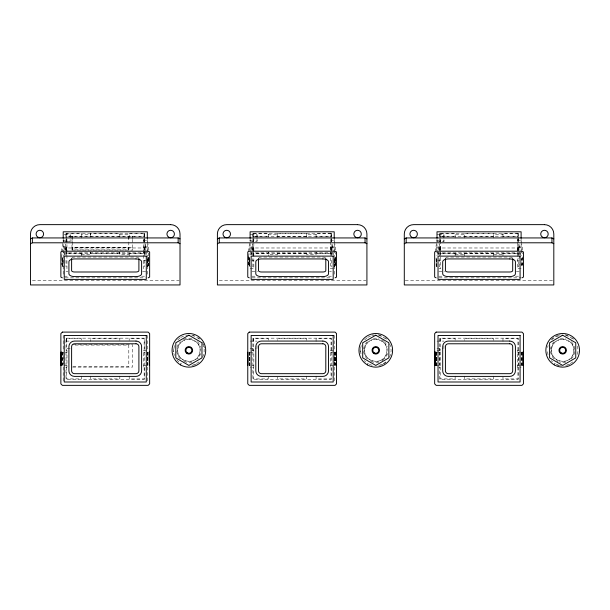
<?xml version="1.0" encoding="UTF-8"?>
<svg xmlns="http://www.w3.org/2000/svg" width="610" height="610" viewBox="0 0 610 610"><rect width="100%" height="100%" fill="white"/><g stroke="black" fill="none" stroke-linecap="round" stroke-linejoin="round"><path stroke-width="0.46" stroke-dasharray="3.05 2.29" d="M146.377 350.315L143.571 350.315L143.571 367.167L144.509 367.106L144.509 379.29L66.01 379.29L66.01 367.136L66.947 367.136L66.947 350.315L66.01 350.315L66.01 338.169L144.509 338.169L144.509 350.315M66.01 256.185L66.01 253.76L144.509 253.76L144.509 256.185L144.509 247.668L147.307 247.668M66.01 250.115L66.01 247.683L63.204 247.683M66.01 242.513L66.01 239.189M66.01 233.195L66.01 236.436L144.509 236.436L144.509 233.195L66.01 233.195L66.01 237.9M66.383 250.115L66.383 247.683L66.947 247.683M66.383 341.104L66.383 338.542L81.336 338.542L81.336 341.348M66.383 241.705L66.383 239.189M144.135 242.513L144.135 233.386L129.183 233.386L129.183 234.789L119.834 234.789L119.834 233.386L90.684 233.386L90.684 234.789L81.336 234.789L81.336 233.386L66.383 233.386L66.383 241.613L70.119 241.613L70.119 239.189M70.119 237.9L70.119 234.667L66.383 234.667L66.383 233.386M71.988 250.092L71.988 247.668L132.545 247.668L132.545 250.092L71.988 250.092L71.988 236.451L71.988 238.884M72.361 249.909L72.361 247.477L128.809 247.485L128.809 249.909L72.361 249.909L72.361 236.642L72.361 239.067M81.336 256.002L81.336 252.166L81.336 253.569L66.383 253.569M81.336 238.022L81.336 233.386M90.684 233.386L90.684 238.022L90.684 236.627M119.834 237.214L119.834 233.386M128.809 239.067L128.809 236.642L66.383 236.627M129.183 256.002L129.183 252.166L129.183 253.569L144.135 253.569M129.183 238.022L129.183 233.386M132.545 238.884L132.545 236.451L132.545 250.092M143.571 247.668L144.135 247.668L144.509 250.1L144.509 247.668M144.135 241.705L144.135 239.273M144.135 233.386L144.135 236.627L129.183 236.627M144.509 239.273L144.509 242.513L144.509 233.195M252.906 256.185L252.906 253.76L331.405 253.76L331.405 256.185M252.906 250.115L252.906 247.683L250.108 247.683M252.906 241.705L252.906 237.9M252.906 233.195L252.906 236.436L331.405 236.436L331.405 233.195L252.906 233.195L252.906 237.092M253.28 341.104L253.28 338.542L268.232 338.542L268.232 341.348M253.28 256.002L253.28 253.569L268.232 253.569L268.232 252.166L268.232 256.002M253.28 250.115L253.28 247.683L253.844 247.683M253.28 241.705L253.28 238.38M331.032 239.273L331.032 241.705L331.032 233.386L316.079 233.386L316.079 234.789L306.731 234.789L306.731 233.386L277.58 233.386L277.58 234.789L268.232 234.789L268.232 233.386L253.28 233.386L253.28 241.613M250.108 241.613L257.016 241.613L257.016 238.38M257.016 237.092L257.016 234.667L253.28 234.667L253.28 233.386M268.232 237.214L268.232 233.386M277.58 237.214L277.58 233.386M306.731 237.214L306.731 233.386M316.079 237.214L316.079 233.386M330.467 247.668L331.032 247.668L331.405 250.1L331.405 247.668L334.211 247.668M331.032 233.386L331.032 236.627L316.079 236.627L316.079 238.022M331.405 241.705L331.405 239.273M439.802 250.115L439.802 247.683L437.004 247.683M439.802 241.705L439.802 237.9M439.802 233.195L439.802 236.436L518.302 236.436L518.302 233.195L439.802 233.195L439.802 237.092M440.176 341.104L440.176 338.542L455.129 338.542L455.129 340.41M440.176 250.115L440.176 247.683L440.74 247.683M440.176 241.705L440.176 238.38M440.176 237.9L440.176 233.386L455.129 233.386L455.129 234.789L464.477 234.789L464.477 233.386L493.635 233.386L493.635 234.789L502.975 234.789L502.975 233.386L517.928 233.386L517.928 242.513M437.004 241.613L443.92 241.613L443.92 239.189M443.92 237.9L443.92 234.667L440.176 234.667L440.176 233.386M455.129 256.002L455.129 252.166L455.129 253.569L440.176 253.569M455.129 238.022L455.129 233.386M464.477 256.002L464.477 252.166L464.477 253.569L493.635 253.569L493.635 252.166L493.635 256.002M464.477 238.022L464.477 233.386M493.635 238.022L493.635 233.386M502.975 256.002L502.975 252.166L502.975 253.569L517.928 253.569M502.975 233.386L502.975 238.022L502.975 236.627L517.928 236.627L517.928 233.386M517.364 247.668L517.928 247.668L518.302 250.1L518.302 247.668L521.108 247.668M517.928 241.705L517.928 239.273M518.302 256.185L518.302 253.76L439.802 253.76M518.302 239.273L518.302 242.513L518.302 233.195M577.983 351.368L577.388 354.654M61.335 251.671L63.204 240.203L66.947 240.203M61.48 257.329L62.197 252.921M62.342 252.037L63.204 246.737L66.947 246.737M64.439 249.841L65.331 244.351M64.736 254.553L65.034 252.723M248.232 251.671L250.108 240.203L253.844 240.203M248.522 256.452L249.383 251.152M249.528 250.268L250.108 246.737L253.844 246.737M251.335 249.841L252.38 243.436M251.633 254.553L251.93 252.723M435.136 251.671L437.004 240.203L440.74 240.203M436.424 250.268L437.004 246.737L440.74 246.737M438.232 249.841L439.276 243.436M438.529 254.553L438.834 252.723M174.323 345.534L173.56 351.474M361.219 345.534L360.449 349.469L361.074 354.761M547.605 347.479L548.115 345.534M147.307 260.256L148.588 256.932L148.588 264.496L147.879 266.341L147.528 259.7M147.307 266.799L147.528 266.235M148.588 263.474L148.588 264.496M334.211 260.256L335.485 257.954M335.309 264.961L335.485 256.932L335.485 264.496L334.776 266.341L334.425 259.7M334.211 266.799L334.425 266.235M335.485 263.474L335.668 264.038M519.857 256.208L518.302 260.256L518.302 266.799L519.24 264.366M522.381 257.954L521.672 259.799M522.381 256.932L522.206 264.961L521.672 266.341L521.672 258.777M522.206 263.932L522.381 263.474M202.657 357.155C204.602 353.137 204.746 348.264 202.871 344.2M389.561 357.155C391.62 352.931 391.605 347.791 389.508 343.582M177.769 339.861L180.301 337.688M364.666 339.861L367.197 337.688M551.562 339.861L555.832 336.674L561.604 335.103M199.035 361.921L195.711 364.162L191.921 365.459M385.932 361.921L382.607 364.162L378.818 365.459M572.828 361.921L569.504 364.162L565.714 365.459M180.88 337.353L183.884 335.904L187.811 335.103M367.777 337.353L370.781 335.904L374.708 335.103M62.456 265.876L61.93 264.496L61.93 256.932L62.456 258.312L62.639 266.341L62.99 259.7L62.456 258.312M248.468 257.031L249.002 257.389L249.002 264.961L249.536 266.341L249.887 259.7L249.002 257.389M248.468 263.573L249.002 264.961M436.074 258.876L436.608 259.235L436.432 266.341L436.608 259.235M436.074 265.419L436.608 265.777M64.141 234.667L66.01 234.667M250.108 234.667L252.906 234.667M437.004 234.667L439.802 234.667M253.28 236.627L268.232 236.627M306.731 236.627L277.58 236.627L277.58 238.022M440.176 236.627L455.129 236.627M464.477 236.627L493.635 236.627M143.571 240.203L147.307 240.203L148.893 249.909M330.467 240.203L334.211 240.203L335.79 249.909M517.364 240.203L521.108 240.203L522.976 251.671M63.204 241.613L66.383 241.613M143.571 246.737L147.307 246.737L148.177 252.037M330.467 246.737L334.211 246.737L334.783 250.268M517.364 246.737L521.108 246.737L521.68 250.268M63.204 247.98L147.307 247.98M250.108 247.98L334.211 247.98M437.004 247.98L521.108 247.98M66.947 249.978L65.483 249.978L65.483 244.374M143.571 249.978L145.035 249.978L145.035 243.436M253.844 249.978L252.38 249.978L252.38 244.374M330.467 249.978L331.931 249.978L331.931 244.374M440.74 249.978L439.276 249.978L439.276 244.374M517.364 249.978L518.828 249.978L518.828 244.374M63.204 252.837L147.307 252.837M250.108 252.837L334.211 252.837M437.004 252.837L521.108 252.837M331.032 253.569L316.079 253.569L316.079 252.166L316.079 254.599L306.731 254.599L306.731 252.166L306.731 253.569L277.58 253.569L277.58 252.166L277.58 254.599L268.232 254.599M81.336 254.599L90.684 254.599L90.684 252.166L90.684 253.569L119.834 253.569L119.834 252.166L119.834 254.599L129.183 254.599M455.129 254.599L464.477 254.599M493.635 254.599L502.975 254.599M143.571 260.317L146.377 260.317M251.976 260.317L253.844 260.317M440.74 260.317L437.004 260.317L436.783 259.7M517.364 260.317L519.24 260.317M250.108 268.728L253.844 268.728L253.844 239.273M333.273 268.736L330.467 268.736L330.467 239.273M438.872 268.728L440.74 268.728L440.74 239.273M521.108 268.736L517.364 268.736L517.364 239.273M66.04 271.343L67.931 271.343M142.588 271.343L146.369 271.343M251.991 271.343L257.664 271.343M329.484 271.343L331.375 271.343M438.895 271.343L444.56 271.343M516.38 271.343L519.217 271.343M64.149 276.2L68.877 276.2M141.642 276.2L144.478 276.2M251.991 276.2L255.773 276.2M328.538 276.2L331.375 276.2M438.895 276.2L442.669 276.2M515.435 276.2L519.217 276.2M65.194 277.84L145.325 277.84M252.09 277.84L331.276 277.84M438.986 277.84L521.001 277.84M32.406 280.707L179.065 280.707M219.303 280.707L365.962 280.707M405.246 280.707L552.858 280.707M66.01 341.104L70.119 341.104M250.108 341.104L257.016 341.104M437.004 341.104L443.92 341.104M72.941 344.68L132.545 344.68L132.545 367.106L71.988 367.106M75.19 345.054L128.809 345.054L128.809 366.732L72.361 366.732M70.119 348.531L66.01 348.531L66.01 350.315M250.108 348.531L256.086 348.531M437.004 348.531L442.982 348.531M251.976 350.315L253.844 350.315L253.844 367.136L250.108 367.136M333.273 350.315L330.467 350.315L330.467 367.167L331.405 367.106L331.405 379.29L252.906 379.29L252.906 367.136M437.004 350.315L440.74 350.315L440.74 367.136L438.872 367.136M519.24 350.315L517.364 350.315L517.364 367.167L521.108 367.167M61.335 352.168L63.204 352.168L63.204 365.253L62.456 365.253M65.483 352.168L66.947 352.168M143.571 352.168L145.035 352.168M148.055 352.168L147.307 352.168L147.307 365.253L149.183 365.253M249.177 352.168L253.844 352.168M330.467 352.168L333.273 352.168M335.668 352.168L334.211 352.168L334.211 365.253L335.668 365.253M436.074 352.168L440.74 352.168M517.364 352.168L521.108 352.168M521.497 352.168L522.381 352.168M64.141 365.253L66.947 365.253M143.571 365.253L146.377 365.253M249.177 365.253L250.108 365.253M251.976 365.253L253.844 365.253M330.467 365.253L333.273 365.253M436.074 365.253L440.74 365.253M517.364 365.253L521.108 365.253M521.497 365.253L522.381 365.253M565.607 335.355L569.404 336.628M559.08 365.314L555.923 364.208M378.711 335.355L382.508 336.628M372.184 365.314L369.027 364.208M191.814 335.355L195.612 336.628L198.952 338.84M522.381 264.496L522.206 264.961M569.984 336.964L574.17 340.258M554.185 363.209L555.344 363.873M383.088 336.964L387.274 340.258M367.289 363.209L368.448 363.873M180.392 363.209L181.551 363.873M551.165 360.579L552.584 361.997M364.262 360.579L365.687 361.997M178.791 361.997L176.137 358.993M439.185 258.64L439.802 260.256L439.802 266.799L439.185 265.175M436.074 257.855L436.257 265.876M436.074 264.397L436.257 264.854M436.783 266.235L437.004 266.799M252.288 258.64L252.906 260.256L252.906 266.799L252.288 265.175M249.887 259.7L250.108 260.256M249.887 266.235L250.108 266.799M62.99 259.7L63.204 260.256M61.93 263.474L61.93 264.496M62.99 266.235L63.204 266.799M577.357 346.076L577.975 349.362M547.971 354.761L547.345 349.469M173.827 353.464L174.353 355.401M521.824 251.152L522.259 253.798M518.98 244.351L519.872 249.841M519.278 252.723L519.575 254.553M334.928 251.152L335.5 254.683M332.084 244.351L333.273 251.671M332.381 252.723L332.679 254.553M148.314 252.921L149.038 257.329M145.18 244.351L146.377 254.477M145.485 252.723L145.782 254.553M522.206 352.168L522.206 365.253M522.03 257.855L522.03 265.419M522.03 352.168L522.03 365.253M521.855 258.312L521.855 265.876M521.855 352.168L521.855 365.253M521.672 352.168L521.672 365.253M521.108 239.112L521.108 255.742M520.17 252.601L520.17 255.399M520.078 252.883L520.078 254.507M518.828 352.168L518.828 365.253M518.302 247.668L518.302 254.446M518.302 350.315L518.302 338.169L439.802 338.169L439.802 350.315L439.802 348.531M518.302 352.168L518.302 365.253M518.302 367.106L518.302 379.29L439.802 379.29L439.802 367.136M517.928 247.668L517.928 251.884M517.928 252.624L517.928 254.317M517.928 350.315L517.928 338.542L502.975 338.542L502.975 341.348M517.928 367.106L517.928 378.917L502.975 378.917L502.975 377.049M493.635 340.41L493.635 338.542L464.477 338.542L464.477 340.41M493.635 376.111L493.635 378.917L464.477 378.917L464.477 376.111M455.129 376.111L455.129 378.917L440.176 378.917L440.176 367.136M443.92 234.667L443.92 238.38M443.92 239.76L443.92 241.613M443.92 345.748L443.92 348.531M440.176 239.76L440.176 241.613M440.176 247.683L440.176 251.892M440.176 252.631L440.176 256.002M440.176 338.542L440.176 350.315M439.802 247.683L439.802 256.185M439.802 352.168L439.802 365.253M439.276 352.168L439.276 365.253M438.026 252.883L438.026 254.507M437.934 252.601L437.934 254.477M437.004 239.112L437.004 255.742M436.783 352.168L436.783 365.253M436.608 352.168L436.608 365.253M436.432 258.777L436.432 266.341M436.432 352.168L436.432 365.253M436.257 352.168L436.257 365.253M335.485 352.168L335.485 365.253M335.309 352.168L335.309 365.253M335.134 257.855L335.134 265.419M335.134 352.168L335.134 365.253M334.959 258.312L334.959 265.876M334.959 352.168L334.959 365.253M334.776 258.777L334.776 266.341M334.776 352.168L334.776 365.253M334.6 259.235L334.6 265.777M334.6 352.168L334.6 365.253M334.425 352.168L334.425 365.253M334.211 239.112L334.211 276.2M334.211 335.37L334.211 350.315M334.211 367.106L334.211 382.089M333.273 252.601L333.273 255.399M331.405 233.195L331.405 241.644M331.405 247.668L331.405 254.446M331.405 260.256L331.405 266.799M331.405 350.315L331.405 338.169L252.906 338.169L252.906 350.315L252.906 348.531M331.405 352.168L331.405 365.253M331.032 247.668L331.032 250.199M331.032 251.038L331.032 254.317M331.032 350.315L331.032 338.542L316.079 338.542L316.079 341.348M331.032 367.106L331.032 378.917L316.079 378.917L316.079 376.111M306.731 340.41L306.731 338.542L277.58 338.542L277.58 340.41M306.731 376.111L306.731 378.917L277.58 378.917L277.58 377.049M268.232 377.049L268.232 378.917L253.28 378.917L253.28 367.136M257.016 234.667L257.016 237.45M257.016 237.9L257.016 241.613M257.016 345.748L257.016 348.531M253.28 247.683L253.28 250.207M253.28 251.046L253.28 254.317M253.28 338.542L253.28 350.315M252.906 247.683L252.906 254.454M252.906 352.168L252.906 365.253M251.129 252.883L251.129 254.507M251.038 252.601L251.038 254.477M250.108 237.9L250.108 255.003M249.887 352.168L249.887 365.253M249.711 259.235L249.711 265.777M249.711 352.168L249.711 365.253M249.536 258.777L249.536 266.341M249.536 352.168L249.536 365.253M249.36 258.312L249.36 265.876M249.36 352.168L249.36 365.253M249.177 257.855L249.177 265.419M248.827 256.932L248.827 264.496M248.651 256.474L248.651 264.038M148.413 257.389L148.413 264.961M148.238 257.855L148.238 265.419M148.055 258.312L148.055 265.876M147.879 258.777L147.879 266.341M147.879 352.168L147.879 365.253M147.704 259.235L147.704 265.777M147.704 352.168L147.704 365.253M147.528 352.168L147.528 365.253M147.307 239.112L147.307 276.2M147.307 335.37L147.307 350.315M147.307 367.106L147.307 382.089M146.286 252.883L146.286 254.507M144.509 260.256L144.509 266.799M144.509 352.168L144.509 365.253M144.135 247.668L144.135 250.199M144.135 251.038L144.135 256.002M144.135 350.315L144.135 338.542L129.183 338.542L129.183 340.41M144.135 367.106L144.135 378.917L129.183 378.917L129.183 376.111M143.571 239.273L143.571 268.736M128.809 236.642L128.809 249.909M119.834 340.41L119.834 338.542L90.684 338.542L90.684 341.348M119.834 376.111L119.834 378.917L90.684 378.917L90.684 376.111M81.336 376.111L81.336 378.917L66.383 378.917L66.383 367.136M70.119 234.667L70.119 237.45M70.119 239.76L70.119 241.613M66.947 239.273L66.947 268.728M66.383 247.683L66.383 250.207M66.383 251.046L66.383 254.317M66.383 338.542L66.383 350.315M66.01 247.683L66.01 254.454M66.01 260.256L66.01 266.799M66.01 352.168L66.01 365.253M64.141 252.601L64.141 255.399M63.204 239.112L63.204 276.2M63.204 335.37L63.204 350.315M63.204 367.136L63.204 382.089M62.99 352.168L62.99 365.253M62.815 259.235L62.815 265.777M62.815 352.168L62.815 365.253M62.639 258.777L62.639 266.341M62.639 352.168L62.639 365.253M62.281 257.855L62.281 265.419M62.106 257.389L62.106 264.961M72.003 257.771A2.897 1.449 0 0 1 74.511 257.046L136.007 257.046A2.897 1.449 0 0 1 138.516 257.771M200.629 353.464A12.154 12.154 0 0 1 197.48 358.916M192.028 362.058A12.154 12.154 0 0 1 182.809 360.845M180.285 358.916A12.154 12.154 0 0 1 176.755 351.108M177.144 347.174A12.154 12.154 0 0 1 180.285 341.722M183.503 339.419A12.154 12.154 0 0 1 192.028 338.58M197.48 341.722A12.154 12.154 0 0 1 200.629 347.174M196.008 364.3A15.692 15.692 0 0 1 193.728 365.245M173.278 351.955A15.692 15.692 0 0 1 173.278 348.684M192.943 335.164A15.692 15.692 0 0 1 194.506 335.668M198.105 337.627A15.692 15.692 0 0 1 199.981 339.221M202.474 342.477A15.692 15.692 0 0 1 203.534 344.696M204.037 346.259A15.692 15.692 0 0 1 204.381 347.86M512.308 257.771A2.897 1.449 0 0 0 509.8 257.046L448.312 257.046A2.897 1.449 0 0 0 445.803 257.771M571.273 341.722A12.154 12.154 0 0 1 571.273 358.916M565.828 362.058A12.154 12.154 0 0 1 559.53 362.058M558.028 361.547A12.154 12.154 0 0 1 556.602 360.845M554.086 358.916A12.154 12.154 0 0 1 554.086 341.722M560.308 338.397A12.154 12.154 0 0 1 565.828 338.58M569.809 364.3A15.692 15.692 0 0 1 567.521 365.245M561.863 365.985A15.692 15.692 0 0 1 559.416 365.664M558.615 365.474A15.692 15.692 0 0 1 557.06 364.971M551.585 339.221A15.692 15.692 0 0 1 553.461 337.627M555.55 336.339A15.692 15.692 0 0 1 557.837 335.393M558.615 335.164A15.692 15.692 0 0 1 560.224 334.821M565.134 334.821A15.692 15.692 0 0 1 568.299 335.668M571.898 337.627A15.692 15.692 0 0 1 573.774 339.221M325.412 257.771A2.897 1.449 0 0 0 322.904 257.046L261.408 257.046A2.897 1.449 0 0 0 258.899 257.771M387.525 353.464A12.154 12.154 0 0 1 384.376 358.916M383.797 359.458A12.154 12.154 0 0 1 381.86 360.845M378.932 362.058A12.154 12.154 0 0 1 369.706 360.845M367.189 358.916A12.154 12.154 0 0 1 363.629 350.315M363.728 348.729A12.154 12.154 0 0 1 367.189 341.722M373.404 338.397A12.154 12.154 0 0 1 378.932 338.58M381.86 339.793A12.154 12.154 0 0 1 383.797 341.181M384.376 341.722A12.154 12.154 0 0 1 387.297 346.411M385.657 362.508A15.692 15.692 0 0 1 383.629 363.903M382.912 364.3A15.692 15.692 0 0 1 380.625 365.245M360.174 351.955A15.692 15.692 0 0 1 360.174 348.684M371.719 335.164A15.692 15.692 0 0 1 373.328 334.821M378.238 334.821A15.692 15.692 0 0 1 381.402 335.668M385.001 337.627A15.692 15.692 0 0 1 386.877 339.221M177.906 348.279C174.506 362.279 197.716 366.816 199.836 352.557C203.237 338.558 180.026 334.028 177.906 348.279M364.803 348.279C361.402 362.279 384.613 366.816 386.732 352.557C390.133 338.558 366.923 334.028 364.803 348.279M551.699 348.279C548.298 362.279 571.517 366.816 573.629 352.557C577.029 338.558 553.819 334.028 551.699 348.279M183.274 360.03A11.216 11.216 0 0 0 200.095 350.315A11.216 11.216 0 0 0 183.274 340.609A11.216 11.216 0 0 0 183.274 360.03M557.075 360.03A11.216 11.216 0 0 0 573.896 350.315A11.216 11.216 0 0 0 557.075 340.609A11.216 11.216 0 0 0 557.075 360.03M370.178 360.03A11.216 11.216 0 0 0 386.999 350.315A11.216 11.216 0 0 0 370.178 340.609A11.216 11.216 0 0 0 370.178 360.03"/><path stroke-width="0.91" d="M30.5 238.868L32.368 237.938L178.15 237.938L180.019 238.868M30.5 243.725L32.368 242.795L178.15 242.795L180.019 243.725M217.396 238.868L219.264 237.938L365.047 237.938L366.915 238.868M148.154 277.84L149.648 277.092L149.648 251.953L148.154 251.206L62.365 251.206L60.87 251.953L60.87 277.092L62.365 277.84M217.396 243.725L219.264 242.795L365.047 242.795L366.915 243.725M404.293 238.868L406.161 237.938L551.943 237.938L553.811 238.868M335.05 277.84L336.545 277.092L336.545 251.953L335.05 251.206L249.261 251.206L247.767 251.953L247.767 277.092L249.261 277.84M404.293 243.725L406.161 242.795L551.943 242.795L553.811 243.725M521.946 277.84L523.441 277.092L523.441 251.953L521.946 251.206L436.158 251.206L434.663 251.953L434.663 277.092L436.158 277.84M61.396 352.168L60.962 352.168L60.962 365.253L61.396 365.253M149.557 352.168L149.122 352.168L149.557 365.253M435.372 352.168L434.762 352.168L434.762 365.253L435.372 365.253M522.915 352.168L523.35 352.168L523.35 365.253L522.915 365.253M551.943 237.938L551.943 242.795M523.273 352.168L523.273 365.253M523.09 352.168L523.09 365.253M521.108 238.342L521.108 231.8L437.004 231.8L437.004 238.205M512.697 258.495L512.697 270.55A2.897 1.449 0 0 1 509.8 271.999L448.312 271.999A2.897 1.449 0 0 1 445.414 270.55L445.414 258.495M435.136 352.168L435.136 365.253M435.014 352.168L435.014 365.253M434.838 352.168L434.838 365.253M406.161 237.938L406.161 242.795M365.047 237.938L365.047 242.795M336.453 352.168L336.453 365.253M334.211 238.342L334.211 231.8L250.108 231.8L250.108 238.205M325.801 258.495L325.801 270.55A2.897 1.449 0 0 1 322.904 271.999L261.408 271.999A2.897 1.449 0 0 1 258.518 270.55L258.518 258.495M247.942 352.168L247.942 365.253M219.264 237.938L219.264 242.795M178.15 237.938L178.15 242.795M149.473 352.168L149.473 365.253M149.298 352.168L149.298 365.253M147.307 238.342L147.307 231.8L63.204 231.8L63.204 238.205M138.897 258.495L138.897 270.55A2.897 1.449 0 0 1 136.007 271.999L74.511 271.999A2.897 1.449 0 0 1 71.614 270.55L71.614 258.495M61.221 352.168L61.221 365.253M32.368 237.938L32.368 242.795M62.365 332.099L60.87 333.594L60.87 383.865L62.365 385.36L148.154 385.36L149.648 383.865L149.648 333.594L148.154 332.099L62.365 332.099M249.261 332.099L247.767 333.594L247.767 383.865L249.261 385.36L335.05 385.36L336.545 383.865L336.545 333.594L335.05 332.099L249.261 332.099M436.158 332.099L434.663 333.594L434.663 383.865L436.158 385.36L521.946 385.36L523.441 383.865L523.441 333.594L521.946 332.099L436.158 332.099M188.886 335.21L175.802 342.767L175.802 357.872L188.886 365.428L201.971 357.872L201.971 342.767L188.886 335.21M375.783 335.21L362.698 342.767L362.698 357.872L375.783 365.428L388.867 357.872L388.867 342.767L375.783 335.21M562.679 335.21L549.595 342.767L549.595 357.872L562.679 365.428L575.764 357.872L575.764 342.767L562.679 335.21M170.67 224.64L39.848 224.64A9.348 9.348 0 0 0 30.5 233.981L30.5 284.946L180.019 284.946L180.019 233.981A9.348 9.348 0 0 0 170.67 224.64M357.567 224.64L226.745 224.64A9.348 9.348 0 0 0 217.396 233.981L217.396 284.946L366.915 284.946L366.915 233.981A9.348 9.348 0 0 0 357.567 224.64M544.471 224.64L413.641 224.64A9.348 9.348 0 0 0 404.293 233.981L404.293 284.946L553.811 284.946L553.811 233.981A9.348 9.348 0 0 0 544.471 224.64M146.286 256.124L64.233 256.124L64.233 279.395L146.286 279.395L146.286 256.124M333.182 256.124L251.129 256.124L251.129 279.395L333.182 279.395L333.182 256.124M520.078 256.124L438.026 256.124L438.026 279.395L520.078 279.395L520.078 256.124M136.007 258.93L74.511 258.93A5.604 2.806 0 0 0 68.907 261.728L68.907 273.783A5.604 2.806 0 0 0 74.511 276.589L136.007 276.589A5.604 2.806 0 0 0 141.611 273.783L141.611 261.728A5.604 2.806 0 0 0 136.007 258.93M322.904 258.93L261.408 258.93A5.604 2.806 0 0 0 255.803 261.728L255.803 273.783A5.604 2.806 0 0 0 261.408 276.589L322.904 276.589A5.604 2.806 0 0 0 328.508 273.783L328.508 261.728A5.604 2.806 0 0 0 322.904 258.93M509.8 258.93L448.312 258.93A5.604 2.806 0 0 0 442.7 261.728L442.7 273.783A5.604 2.806 0 0 0 448.312 276.589L509.8 276.589A5.604 2.806 0 0 0 515.404 273.783L515.404 261.728A5.604 2.806 0 0 0 509.8 258.93M146.286 335.462L64.233 335.462L64.233 381.997L146.286 381.997L146.286 335.462M333.182 335.462L251.129 335.462L251.129 381.997L333.182 381.997L333.182 335.462M520.078 335.462L438.026 335.462L438.026 381.997L520.078 381.997L520.078 335.462M136.007 341.066L74.511 341.066A5.604 5.604 0 0 0 68.907 346.678L68.907 370.781A5.604 5.604 0 0 0 74.511 376.393L136.007 376.393A5.604 5.604 0 0 0 141.611 370.781L141.611 346.678A5.604 5.604 0 0 0 136.007 341.066M322.904 341.066L261.408 341.066A5.604 5.604 0 0 0 255.803 346.678L255.803 370.781A5.604 5.604 0 0 0 261.408 376.393L322.904 376.393A5.604 5.604 0 0 0 328.508 370.781L328.508 346.678A5.604 5.604 0 0 0 322.904 341.066M509.8 341.066L448.312 341.066A5.604 5.604 0 0 0 442.7 346.678L442.7 370.781A5.604 5.604 0 0 0 448.312 376.393L509.8 376.393A5.604 5.604 0 0 0 515.404 370.781L515.404 346.678A5.604 5.604 0 0 0 509.8 341.066M136.007 343.781L74.511 343.781A2.897 2.897 0 0 0 71.614 346.678L71.614 370.781A2.897 2.897 0 0 0 74.511 373.678L136.007 373.678A2.897 2.897 0 0 0 138.897 370.781L138.897 346.678A2.897 2.897 0 0 0 136.007 343.781M322.904 343.781L261.408 343.781A2.897 2.897 0 0 0 258.518 346.678L258.518 370.781A2.897 2.897 0 0 0 261.408 373.678L322.904 373.678A2.897 2.897 0 0 0 325.801 370.781L325.801 346.678A2.897 2.897 0 0 0 322.904 343.781M509.8 343.781L448.312 343.781A2.897 2.897 0 0 0 445.414 346.678L445.414 370.781A2.897 2.897 0 0 0 448.312 373.678L509.8 373.678A2.897 2.897 0 0 0 512.697 370.781L512.697 346.678A2.897 2.897 0 0 0 509.8 343.781M180.476 364.887A16.821 16.821 0 0 0 205.707 350.315A16.821 16.821 0 0 0 180.476 335.752A16.821 16.821 0 0 0 180.476 364.887M187.018 353.556A3.736 3.736 0 0 0 192.623 350.315A3.736 3.736 0 0 0 187.018 347.082A3.736 3.736 0 0 0 187.018 353.556M187.392 352.908A2.989 2.989 0 0 0 191.875 350.315A2.989 2.989 0 0 0 187.392 347.731A2.989 2.989 0 0 0 187.392 352.908M37.972 237.26A3.736 3.736 0 0 0 43.584 234.019A3.736 3.736 0 0 0 37.972 230.778A3.736 3.736 0 0 0 37.972 237.26M168.802 237.26A3.736 3.736 0 0 0 174.414 234.019A3.736 3.736 0 0 0 168.802 230.778A3.736 3.736 0 0 0 168.802 237.26M554.269 364.887A16.821 16.821 0 0 0 579.5 350.315A16.821 16.821 0 0 0 554.269 335.752A16.821 16.821 0 0 0 554.269 364.887M560.811 353.556A3.736 3.736 0 0 0 566.415 350.315A3.736 3.736 0 0 0 560.811 347.082A3.736 3.736 0 0 0 560.811 353.556M561.185 352.908A2.989 2.989 0 0 0 565.668 350.315A2.989 2.989 0 0 0 561.185 347.731A2.989 2.989 0 0 0 561.185 352.908M411.773 237.26A3.736 3.736 0 0 0 417.377 234.019A3.736 3.736 0 0 0 411.773 230.778A3.736 3.736 0 0 0 411.773 237.26M542.595 237.26A3.736 3.736 0 0 0 548.207 234.019A3.736 3.736 0 0 0 542.595 230.778A3.736 3.736 0 0 0 542.595 237.26M224.876 237.26A3.736 3.736 0 0 0 230.481 234.019A3.736 3.736 0 0 0 224.876 230.778A3.736 3.736 0 0 0 224.876 237.26M355.699 237.26A3.736 3.736 0 0 0 361.311 234.019A3.736 3.736 0 0 0 355.699 230.778A3.736 3.736 0 0 0 355.699 237.26M367.373 364.887A16.821 16.821 0 0 0 392.604 350.315A16.821 16.821 0 0 0 367.373 335.752A16.821 16.821 0 0 0 367.373 364.887M373.915 353.556A3.736 3.736 0 0 0 379.519 350.315A3.736 3.736 0 0 0 373.915 347.082A3.736 3.736 0 0 0 373.915 353.556M374.288 352.908A2.989 2.989 0 0 0 378.772 350.315A2.989 2.989 0 0 0 374.288 347.731A2.989 2.989 0 0 0 374.288 352.908"/></g></svg>
